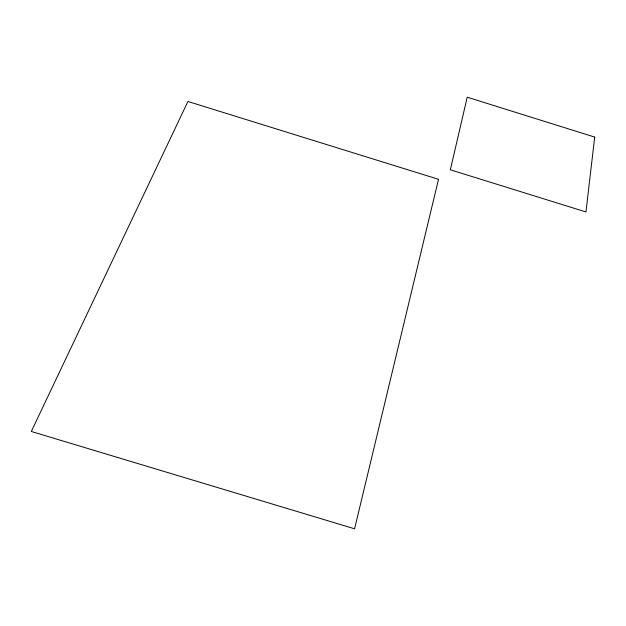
<?xml version="1.0" encoding="UTF-8"?>
<svg xmlns="http://www.w3.org/2000/svg" width="626" height="626" viewBox="0 0 626 626"><rect width="100%" height="100%" fill="white"/><g stroke="black" fill="none" stroke-linecap="round" stroke-linejoin="round"><path stroke-width="0.94" d="M594.7 137.086L585.952 211.948L450.352 169.795L467.223 97.202L594.7 137.086M438.521 179.31L354.582 528.798L31.3 431.478L187.925 101.482L438.521 179.31"/></g></svg>
